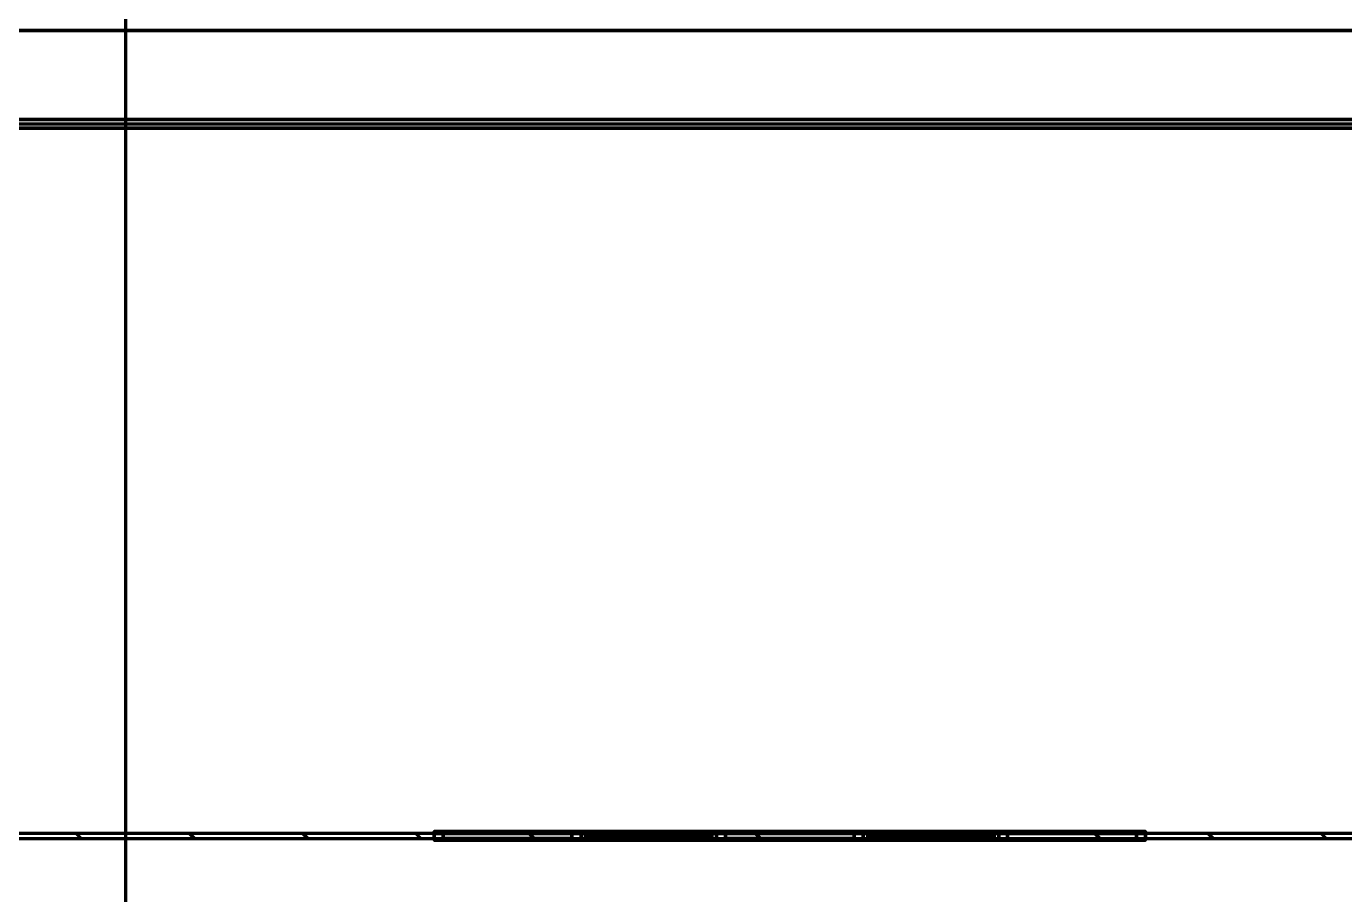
# Model space of a CAD drawing. Extents: x 0 to 1153, y 0 to 816.
# Drawn here: x 151.96 to 199.9, y 452.27 to 483.85 of the extents above; entities that cross this region are included whole.
import ezdxf

# ---------------------------------------------------------------- set-up
doc = ezdxf.new("R2010")
doc.units = 0
doc.header["$MEASUREMENT"] = 0
doc.layers.add('Arch', color=7, linetype='Continuous')
doc.layers.add('Hatch', color=7, linetype='Continuous')

msp = doc.modelspace()

# ---------------------------------------------------------------- linework, layer by layer
at = {"layer": 'Arch', "color": 11, "linetype": 'Continuous', "lineweight": 211}
for p, q in [((155.575, 361.77), (155.575, 717.391)), ((153.966, 454.3), (153.776, 454.501)), ((158.083, 454.3), (157.893, 454.501)), ((162.2, 454.3), (162.01, 454.501)), ((166.317, 454.3), (166.127, 454.501)), ((170.434, 454.3), (170.233, 454.501)), ((174.551, 454.3), (174.35, 454.501)), ((178.668, 454.3), (178.467, 454.501)), ((186.891, 454.3), (186.701, 454.501)), ((191.008, 454.3), (190.817, 454.501)), ((195.125, 454.3), (194.934, 454.501)), ((199.242, 454.3), (199.051, 454.501))]:
    msp.add_line(p, q, dxfattribs=at)
for points in [[(113.961, 576.972), (487.701, 576.972), (487.701, 638.81), (487.892, 638.81), (683.154, 638.81), (683.154, 638.609), (683.154, 383.254), (870.49, 383.254), (870.49, 383.053), (683.154, 383.053), (682.964, 383.064), (487.892, 383.064), (487.701, 383.064), (487.701, 454.3), (113.961, 454.3)], [(113.961, 576.781), (487.701, 576.781), (487.701, 454.501), (113.961, 454.501)], [(171.799, 454.311), (171.799, 454.544), (171.799, 454.311), (167.111, 454.311), (167.111, 454.258), (192.331, 454.258), (192.331, 454.544), (192.331, 454.268), (187.642, 454.311), (187.642, 454.544), (187.642, 454.311), (187.642, 454.544), (187.642, 454.311), (192.331, 454.268), (192.331, 454.544), (192.331, 454.268), (192.331, 454.544), (192.331, 454.268), (187.642, 454.311), (187.642, 454.544), (187.642, 454.311), (187.642, 454.544), (187.642, 454.311), (192.331, 454.268), (192.331, 454.544), (192.331, 454.268), (192.331, 454.544), (192.331, 454.268), (187.642, 454.311), (187.642, 454.544), (187.642, 454.311), (187.642, 454.544), (187.642, 454.311), (192.331, 454.268), (192.331, 454.544), (192.331, 454.268), (192.331, 454.544), (192.331, 454.268), (187.642, 454.311), (187.642, 454.544), (187.642, 454.311), (187.642, 454.544), (187.642, 454.311), (192.331, 454.268), (192.331, 454.544), (192.331, 454.268), (192.331, 454.544), (192.331, 454.268), (187.642, 454.311), (187.642, 454.544), (187.642, 454.311), (187.642, 454.544), (187.642, 454.311), (192.331, 454.268), (192.331, 454.544), (192.331, 454.268), (192.331, 454.544), (192.331, 454.268), (187.642, 454.311), (187.642, 454.544), (187.642, 454.311), (187.642, 454.544), (187.642, 454.311), (192.331, 454.268), (192.331, 454.544), (192.331, 454.268), (192.331, 454.544), (192.331, 454.268), (187.642, 454.311), (187.642, 454.544), (187.642, 454.311), (187.642, 454.544), (187.642, 454.311), (192.331, 454.268), (192.331, 454.544), (192.331, 454.268), (192.331, 454.544), (192.331, 454.268), (187.642, 454.311), (187.642, 454.544), (187.642, 454.311), (187.642, 454.544), (187.642, 454.311), (192.331, 454.268), (192.331, 454.544), (192.331, 454.268), (192.331, 454.544), (192.331, 454.268), (187.642, 454.311), (187.642, 454.544), (187.642, 454.311), (187.642, 454.544), (187.642, 454.311), (192.331, 454.268), (192.331, 454.544), (192.331, 454.268), (192.331, 454.544), (192.331, 454.268), (187.642, 454.311), (187.642, 454.544), (187.642, 454.311), (187.642, 454.544), (187.642, 454.311), (192.331, 454.268), (192.331, 454.544), (192.331, 454.268), (192.331, 454.544), (192.331, 454.268), (187.642, 454.311), (187.642, 454.544), (187.642, 454.311), (187.642, 454.544), (187.642, 454.311), (192.331, 454.268), (192.331, 454.544), (192.331, 454.268), (192.331, 454.544), (192.331, 454.268), (187.642, 454.311), (187.642, 454.544), (187.642, 454.311), (187.642, 454.544), (187.642, 454.311), (192.331, 454.268), (192.331, 454.544), (192.331, 454.268), (192.331, 454.544), (192.331, 454.268), (187.642, 454.311), (187.642, 454.544), (187.642, 454.311), (187.642, 454.544), (187.642, 454.311), (192.331, 454.268), (192.331, 454.544), (192.331, 454.268), (192.331, 454.544), (192.331, 454.268), (187.642, 454.311), (187.642, 454.544), (187.642, 454.311), (187.642, 454.544), (187.642, 454.311), (192.331, 454.268), (192.331, 454.544), (192.331, 454.268), (192.331, 454.544), (192.331, 454.268), (187.642, 454.311), (187.642, 454.544), (187.642, 454.311), (187.642, 454.544), (187.642, 454.311), (192.331, 454.268), (192.331, 454.544), (192.331, 454.268), (192.331, 454.544), (192.331, 454.268), (187.642, 454.311), (187.642, 454.544), (187.642, 454.311), (187.642, 454.544), (187.642, 454.311), (192.331, 454.268), (192.331, 454.544), (192.331, 454.268), (192.331, 454.544), (192.331, 454.268), (187.642, 454.311), (187.642, 454.544), (187.642, 454.311), (187.642, 454.544), (187.642, 454.311), (192.331, 454.268), (192.331, 454.544), (192.331, 454.268), (187.642, 454.268), (192.331, 454.268), (187.642, 454.268), (192.331, 454.268), (187.642, 454.268), (192.331, 454.268), (187.642, 454.268), (192.331, 454.268), (187.642, 454.268), (192.331, 454.268), (187.642, 454.268), (192.331, 454.268), (187.642, 454.268), (192.331, 454.268), (187.642, 454.268), (192.331, 454.268), (187.642, 454.268), (192.331, 454.268), (187.642, 454.268), (192.331, 454.268), (187.642, 454.268), (192.331, 454.268), (187.642, 454.268), (192.331, 454.268), (187.642, 454.268), (192.331, 454.268), (187.642, 454.268), (192.331, 454.268), (187.642, 454.268), (192.331, 454.268), (187.642, 454.268), (192.331, 454.268), (187.642, 454.268), (192.331, 454.268), (192.331, 454.544), (187.642, 454.544), (192.331, 454.544), (187.642, 454.544), (192.331, 454.544), (187.642, 454.544), (192.331, 454.544), (187.642, 454.544), (192.331, 454.544), (187.642, 454.544), (192.331, 454.544), (187.642, 454.544), (192.331, 454.544), (187.642, 454.544), (192.331, 454.544), (187.642, 454.544), (192.331, 454.544), (187.642, 454.544), (192.331, 454.544), (187.642, 454.544), (192.331, 454.544), (187.642, 454.544), (192.331, 454.544), (187.642, 454.544), (192.331, 454.544), (187.642, 454.544), (192.331, 454.544), (187.642, 454.544), (192.331, 454.544), (187.642, 454.544), (192.331, 454.544), (187.642, 454.544), (192.331, 454.544), (187.642, 454.544), (192.331, 454.575), (167.111, 454.544), (167.111, 454.311), (167.111, 454.544), (167.111, 454.311), (171.799, 454.311), (171.799, 454.544), (171.799, 454.311), (171.799, 454.544), (171.799, 454.311), (167.111, 454.311), (167.111, 454.544), (167.111, 454.311), (167.111, 454.544), (167.111, 454.311), (171.799, 454.311), (171.799, 454.544), (171.799, 454.311), (171.799, 454.544), (171.799, 454.311), (167.111, 454.311), (167.111, 454.544), (167.111, 454.311), (167.111, 454.544), (167.111, 454.311), (171.799, 454.311), (171.799, 454.544), (171.799, 454.311), (171.799, 454.544), (171.799, 454.311), (167.111, 454.311), (167.111, 454.544), (167.111, 454.311), (167.111, 454.544), (167.111, 454.311), (171.799, 454.311), (171.799, 454.544), (171.799, 454.311), (171.799, 454.544), (171.799, 454.311), (167.111, 454.311), (167.111, 454.544), (167.111, 454.311), (167.111, 454.544), (167.111, 454.311), (171.799, 454.311), (171.799, 454.544), (171.799, 454.311), (171.799, 454.544), (171.799, 454.311), (167.111, 454.311), (167.111, 454.544), (167.111, 454.311), (167.111, 454.544), (167.111, 454.311), (171.799, 454.311), (171.799, 454.544), (171.799, 454.311), (171.799, 454.544), (171.799, 454.311), (167.111, 454.311), (167.111, 454.544), (167.111, 454.311), (167.111, 454.544), (167.111, 454.311), (171.799, 454.311), (171.799, 454.544), (171.799, 454.311), (171.799, 454.544), (171.799, 454.311), (167.111, 454.311), (167.111, 454.544), (167.111, 454.311), (167.111, 454.544), (167.111, 454.311), (171.799, 454.311), (171.799, 454.544), (171.799, 454.311), (171.799, 454.544), (171.799, 454.311), (167.111, 454.311), (167.111, 454.544), (167.111, 454.311), (167.111, 454.544), (167.111, 454.311), (171.799, 454.311), (171.799, 454.544), (171.799, 454.311), (171.799, 454.544), (171.799, 454.311), (167.111, 454.311), (167.111, 454.544), (167.111, 454.311), (167.111, 454.544), (167.111, 454.311), (171.799, 454.311), (171.799, 454.544), (171.799, 454.311), (171.799, 454.544), (171.799, 454.311), (167.111, 454.311), (167.111, 454.544), (167.111, 454.311), (167.111, 454.544), (167.111, 454.311), (171.799, 454.311), (171.799, 454.544), (171.799, 454.311), (171.799, 454.544), (171.799, 454.311), (167.111, 454.311), (167.111, 454.544), (167.111, 454.311), (167.111, 454.544), (167.111, 454.311), (171.799, 454.311), (171.799, 454.544), (171.799, 454.311), (171.799, 454.544), (171.799, 454.311), (167.111, 454.311), (167.111, 454.544), (167.111, 454.311), (167.111, 454.544), (167.111, 454.311), (171.799, 454.311), (171.799, 454.544), (171.799, 454.311), (171.799, 454.544), (171.799, 454.311), (167.111, 454.311), (167.111, 454.544), (167.111, 454.311), (167.111, 454.544), (167.111, 454.311), (171.799, 454.311), (171.799, 454.544), (171.799, 454.311), (171.799, 454.544), (171.799, 454.311), (167.111, 454.311), (167.111, 454.544), (167.111, 454.311), (167.111, 454.544), (167.111, 454.311), (171.799, 454.311), (171.799, 454.544), (171.799, 454.311), (171.799, 454.544), (171.799, 454.311), (167.111, 454.311), (167.111, 454.544), (167.111, 454.311), (167.111, 454.544), (167.111, 454.311), (171.799, 454.311), (171.799, 454.544), (171.799, 454.311), (171.799, 454.544), (171.799, 454.311), (167.111, 454.311), (167.111, 454.544), (167.111, 454.311), (167.111, 454.544), (167.111, 454.258), (167.111, 454.544), (167.111, 454.311), (171.799, 454.311), (171.799, 454.544), (167.111, 454.544), (171.799, 454.544), (167.111, 454.544), (171.799, 454.544), (167.111, 454.544), (171.799, 454.544), (167.111, 454.544), (171.799, 454.544), (167.111, 454.544), (171.799, 454.544), (167.111, 454.544), (171.799, 454.544), (167.111, 454.544), (171.799, 454.544), (167.111, 454.544), (171.799, 454.544), (167.111, 454.544), (171.799, 454.544), (167.111, 454.544), (171.799, 454.544), (167.111, 454.544), (171.799, 454.544), (167.111, 454.544), (171.799, 454.544), (167.111, 454.544), (171.799, 454.544), (167.111, 454.544), (171.799, 454.544), (167.111, 454.544), (171.799, 454.544), (167.111, 454.544), (171.799, 454.544), (167.111, 454.544), (171.799, 454.544), (171.799, 454.311), (167.111, 454.268), (171.799, 454.311), (167.111, 454.268), (171.799, 454.311), (167.111, 454.268), (171.799, 454.311), (167.111, 454.268), (171.799, 454.311), (167.111, 454.268), (171.799, 454.311), (167.111, 454.268), (171.799, 454.311), (167.111, 454.268), (171.799, 454.311), (167.111, 454.268), (171.799, 454.311), (167.111, 454.268), (171.799, 454.311), (167.111, 454.268), (171.799, 454.311), (167.111, 454.268), (171.799, 454.311), (167.111, 454.268), (171.799, 454.311), (167.111, 454.268), (171.799, 454.311), (167.111, 454.268), (171.799, 454.311), (167.111, 454.268), (171.799, 454.311), (167.111, 454.268), (171.799, 454.311), (167.111, 454.268), (171.799, 454.311), (172.127, 454.258), (172.127, 454.575), (171.799, 454.544), (171.799, 454.258), (171.799, 454.544), (172.127, 454.575), (172.127, 454.258), (171.799, 454.258)], [(182.065, 454.311), (182.065, 454.544), (182.065, 454.311), (177.377, 454.311), (177.377, 454.544), (177.377, 454.311), (177.377, 454.544), (182.065, 454.544), (182.065, 454.311), (182.065, 454.544), (177.377, 454.544), (177.377, 454.311), (182.065, 454.311), (182.065, 454.544), (182.065, 454.311), (177.377, 454.311), (177.377, 454.544), (177.377, 454.311), (177.377, 454.544), (182.065, 454.544), (182.065, 454.311), (182.065, 454.544), (177.377, 454.544), (177.377, 454.311), (182.065, 454.311), (182.065, 454.544), (182.065, 454.311), (177.377, 454.311), (177.377, 454.544), (177.377, 454.311), (177.377, 454.544), (182.065, 454.544), (182.065, 454.311), (182.065, 454.544), (177.377, 454.544), (177.377, 454.311), (182.065, 454.311), (182.065, 454.544), (182.065, 454.311), (177.377, 454.311), (177.377, 454.544), (177.377, 454.311), (177.377, 454.544), (182.065, 454.544), (182.065, 454.311), (182.065, 454.544), (177.377, 454.544), (177.377, 454.311), (182.065, 454.311), (182.065, 454.544), (182.065, 454.311), (177.377, 454.311), (177.377, 454.544), (177.377, 454.311), (177.377, 454.544), (182.065, 454.544), (182.065, 454.311), (182.065, 454.544), (177.377, 454.544), (177.377, 454.311), (182.065, 454.311), (182.065, 454.544), (182.065, 454.311), (177.377, 454.311), (177.377, 454.544), (177.377, 454.311), (177.377, 454.544), (182.065, 454.544), (182.065, 454.311), (182.065, 454.544), (177.377, 454.544), (177.377, 454.311), (182.065, 454.311), (182.065, 454.544), (182.065, 454.311), (177.377, 454.311), (177.377, 454.544), (177.377, 454.311), (177.377, 454.544), (182.065, 454.544), (182.065, 454.311), (182.065, 454.544), (177.377, 454.544), (177.377, 454.311), (182.065, 454.311), (182.065, 454.544), (182.065, 454.311), (177.377, 454.311), (177.377, 454.544), (177.377, 454.311), (177.377, 454.544), (182.065, 454.544), (182.065, 454.311), (182.065, 454.544), (177.377, 454.544), (177.377, 454.311), (182.065, 454.311), (182.065, 454.544), (182.065, 454.311), (177.377, 454.311), (177.377, 454.544), (177.377, 454.311), (177.377, 454.544), (182.065, 454.544), (182.065, 454.311), (182.065, 454.544), (177.377, 454.544), (177.377, 454.311), (182.065, 454.311), (182.065, 454.544), (182.065, 454.311), (177.377, 454.311), (177.377, 454.544), (177.377, 454.311), (177.377, 454.544), (182.065, 454.544), (182.065, 454.311), (182.065, 454.544), (177.377, 454.544), (177.377, 454.311), (182.065, 454.311), (182.065, 454.544), (182.065, 454.311), (177.377, 454.311), (177.377, 454.544), (177.377, 454.311), (177.377, 454.544), (182.065, 454.544), (182.065, 454.311), (182.065, 454.544), (177.377, 454.544), (177.377, 454.311), (182.065, 454.311), (182.065, 454.544), (182.065, 454.311), (177.377, 454.311), (177.377, 454.544), (177.377, 454.311), (177.377, 454.544), (182.065, 454.544), (182.065, 454.311), (182.065, 454.544), (177.377, 454.544), (177.377, 454.311), (182.065, 454.311), (182.065, 454.544), (182.065, 454.311), (177.377, 454.311), (177.377, 454.544), (177.377, 454.311), (177.377, 454.544), (182.065, 454.544), (182.065, 454.311), (182.065, 454.544), (177.377, 454.544), (177.377, 454.311), (182.065, 454.311), (182.065, 454.544), (182.065, 454.311), (177.377, 454.311), (177.377, 454.544), (177.377, 454.311), (177.377, 454.544), (182.065, 454.544), (182.065, 454.311), (182.065, 454.544), (177.377, 454.544), (177.377, 454.311), (182.065, 454.311), (182.065, 454.544), (182.065, 454.311), (177.377, 454.311), (177.377, 454.544), (177.377, 454.311), (177.377, 454.544), (182.065, 454.544), (182.065, 454.311), (182.065, 454.544), (177.377, 454.544), (177.377, 454.311), (182.065, 454.311), (182.065, 454.544), (182.065, 454.311), (177.377, 454.311), (177.377, 454.544), (177.377, 454.311), (177.377, 454.544), (182.065, 454.544), (182.065, 454.311), (182.065, 454.544), (177.377, 454.544), (177.377, 454.311), (182.065, 454.311), (182.065, 454.544), (182.065, 454.311), (177.377, 454.311), (177.377, 454.544), (177.377, 454.311), (177.377, 454.544), (182.065, 454.544), (182.065, 454.311), (182.065, 454.544), (177.377, 454.544), (177.377, 454.311), (182.065, 454.311), (177.377, 454.268), (182.065, 454.311), (177.377, 454.268), (182.065, 454.311), (177.377, 454.268), (182.065, 454.311), (177.377, 454.268), (182.065, 454.311), (177.377, 454.268), (182.065, 454.311), (177.377, 454.268), (182.065, 454.311), (177.377, 454.268), (182.065, 454.311), (177.377, 454.268), (182.065, 454.311), (177.377, 454.268), (182.065, 454.311), (177.377, 454.268), (182.065, 454.311), (177.377, 454.268), (182.065, 454.311), (177.377, 454.268), (182.065, 454.311), (177.377, 454.268), (182.065, 454.311), (177.377, 454.268), (182.065, 454.311), (177.377, 454.268), (182.065, 454.311), (177.377, 454.268), (182.065, 454.311), (177.377, 454.268), (182.065, 454.311), (182.393, 454.258), (182.393, 454.544), (187.325, 454.544), (187.642, 454.575), (187.642, 454.258), (187.325, 454.258), (187.325, 454.575), (187.642, 454.575), (187.642, 454.258), (187.325, 454.258), (187.325, 454.575), (182.393, 454.544), (182.393, 454.258), (187.325, 454.29), (187.325, 454.544), (187.325, 454.29), (182.393, 454.258), (182.393, 454.575), (182.065, 454.544), (182.065, 454.258), (182.065, 454.544), (182.393, 454.575), (182.393, 454.258), (182.065, 454.258)], [(182.552, 454.459), (187.156, 454.459), (187.156, 454.374), (182.552, 454.374), (182.552, 454.459), (187.156, 454.459), (187.156, 454.374), (182.552, 454.374), (182.552, 454.459), (187.156, 454.459), (187.156, 454.374), (182.552, 454.374), (182.552, 454.459), (187.156, 454.459), (187.156, 454.374), (182.552, 454.374), (182.552, 454.459), (182.774, 454.3)]]:
    msp.add_lwpolyline(points, dxfattribs=at)
for points in [[(494.845, 483.701), (494.845, 427.429), (494.845, 483.701), (496.327, 483.701), (113.961, 483.701)], [(192.659, 454.258), (166.783, 454.258), (192.659, 454.258), (192.659, 454.575), (166.783, 454.575), (166.783, 454.258), (166.783, 454.575), (192.659, 454.575)], [(192.659, 454.501), (192.659, 454.3), (166.783, 454.3), (166.783, 454.501)], [(192.331, 454.258), (192.331, 454.575), (167.111, 454.575), (167.111, 454.258)], [(177.049, 454.544), (172.127, 454.544), (172.127, 454.29), (172.127, 454.544), (177.049, 454.544), (177.049, 454.29), (172.127, 454.29), (177.049, 454.258), (177.377, 454.258), (177.377, 454.258), (177.377, 454.575), (177.377, 454.575), (177.049, 454.575), (177.049, 454.258), (177.049, 454.258), (177.049, 454.575), (177.377, 454.575), (177.377, 454.258), (177.049, 454.29)], [(172.381, 454.459), (176.795, 454.459), (172.381, 454.459), (172.381, 454.544), (176.795, 454.544), (176.795, 454.459), (176.795, 454.544), (172.381, 454.544)], [(187.06, 454.544), (182.647, 454.544), (187.06, 454.544), (187.06, 454.459), (182.647, 454.459), (182.647, 454.544), (182.647, 454.459), (187.06, 454.459)], [(171.799, 454.491), (167.111, 454.491), (171.799, 454.491), (167.111, 454.491), (171.799, 454.491), (167.111, 454.491), (171.799, 454.491), (167.111, 454.491), (171.799, 454.491), (167.111, 454.491), (171.799, 454.491), (167.111, 454.491), (171.799, 454.491), (167.111, 454.491), (171.799, 454.491), (167.111, 454.491), (171.799, 454.491), (167.111, 454.491), (171.799, 454.491), (167.111, 454.491), (171.799, 454.491), (167.111, 454.491), (171.799, 454.491), (167.111, 454.491), (171.799, 454.491), (167.111, 454.491), (171.799, 454.491), (167.111, 454.491), (171.799, 454.491), (167.111, 454.491), (171.799, 454.491), (167.111, 454.491), (171.799, 454.491), (167.111, 454.491)], [(172.286, 454.374), (176.89, 454.374), (172.286, 454.374), (172.286, 454.459), (176.89, 454.459), (176.89, 454.374), (176.89, 454.459), (172.286, 454.459), (172.286, 454.374), (176.89, 454.374), (176.89, 454.374), (172.286, 454.374), (172.286, 454.459), (176.89, 454.459), (176.89, 454.459), (176.89, 454.374), (176.89, 454.459), (172.286, 454.459)], [(172.381, 454.29), (176.795, 454.29), (172.381, 454.29), (172.381, 454.374), (176.795, 454.374), (176.795, 454.29), (176.795, 454.374), (172.381, 454.374)], [(182.065, 454.491), (177.377, 454.491), (182.065, 454.491), (177.377, 454.491), (182.065, 454.491), (177.377, 454.491), (182.065, 454.491), (177.377, 454.491), (182.065, 454.491), (177.377, 454.491), (182.065, 454.491), (177.377, 454.491), (182.065, 454.491), (177.377, 454.491), (182.065, 454.491), (177.377, 454.491), (182.065, 454.491), (177.377, 454.491), (182.065, 454.491), (177.377, 454.491), (182.065, 454.491), (177.377, 454.491), (182.065, 454.491), (177.377, 454.491), (182.065, 454.491), (177.377, 454.491), (182.065, 454.491), (177.377, 454.491), (182.065, 454.491), (177.377, 454.491), (182.065, 454.491), (177.377, 454.491), (182.065, 454.491), (177.377, 454.491)], [(182.647, 454.29), (187.06, 454.29), (187.06, 454.374), (182.647, 454.374), (182.647, 454.29), (182.647, 454.374), (187.06, 454.374), (187.06, 454.29)], [(192.331, 454.491), (187.642, 454.491), (192.331, 454.491), (187.642, 454.491), (192.331, 454.491), (187.642, 454.491), (192.331, 454.491), (187.642, 454.491), (192.331, 454.491), (187.642, 454.491), (192.331, 454.491), (187.642, 454.491), (192.331, 454.491), (187.642, 454.491), (192.331, 454.491), (187.642, 454.491), (192.331, 454.491), (187.642, 454.491), (192.331, 454.491), (187.642, 454.491), (192.331, 454.491), (187.642, 454.491), (192.331, 454.491), (187.642, 454.491), (192.331, 454.491), (187.642, 454.491), (192.331, 454.491), (187.642, 454.491), (192.331, 454.491), (187.642, 454.491), (192.331, 454.491), (187.642, 454.491), (192.331, 454.491), (187.642, 454.491)]]:
    msp.add_lwpolyline(points, close=True, dxfattribs=at)
for p in [(171.799, 454.575), (177.377, 454.575), (182.065, 454.575), (187.642, 454.575), (171.799, 454.258), (172.127, 454.258), (172.286, 454.374), (176.89, 454.459), (176.89, 454.374), (177.049, 454.258), (177.377, 454.258), (182.065, 454.258), (182.393, 454.258), (182.552, 454.459), (182.552, 454.374), (187.156, 454.374), (187.325, 454.258), (187.642, 454.258)]:
    msp.add_point(p, dxfattribs=at)
at = {"layer": 'Hatch', "color": 5, "linetype": 'Continuous', "lineweight": 211}
msp.add_line((113.961, 480.303), (485.659, 480.303), dxfattribs=at)
for points in [[(485.659, 480.462), (113.961, 480.462), (485.659, 480.452), (113.961, 480.452), (485.659, 480.462), (485.659, 480.145)], [(113.961, 480.155), (485.659, 480.155), (113.961, 480.145), (485.659, 480.145)]]:
    msp.add_lwpolyline(points, close=True, dxfattribs=at)

doc.saveas('drawing.dxf')
